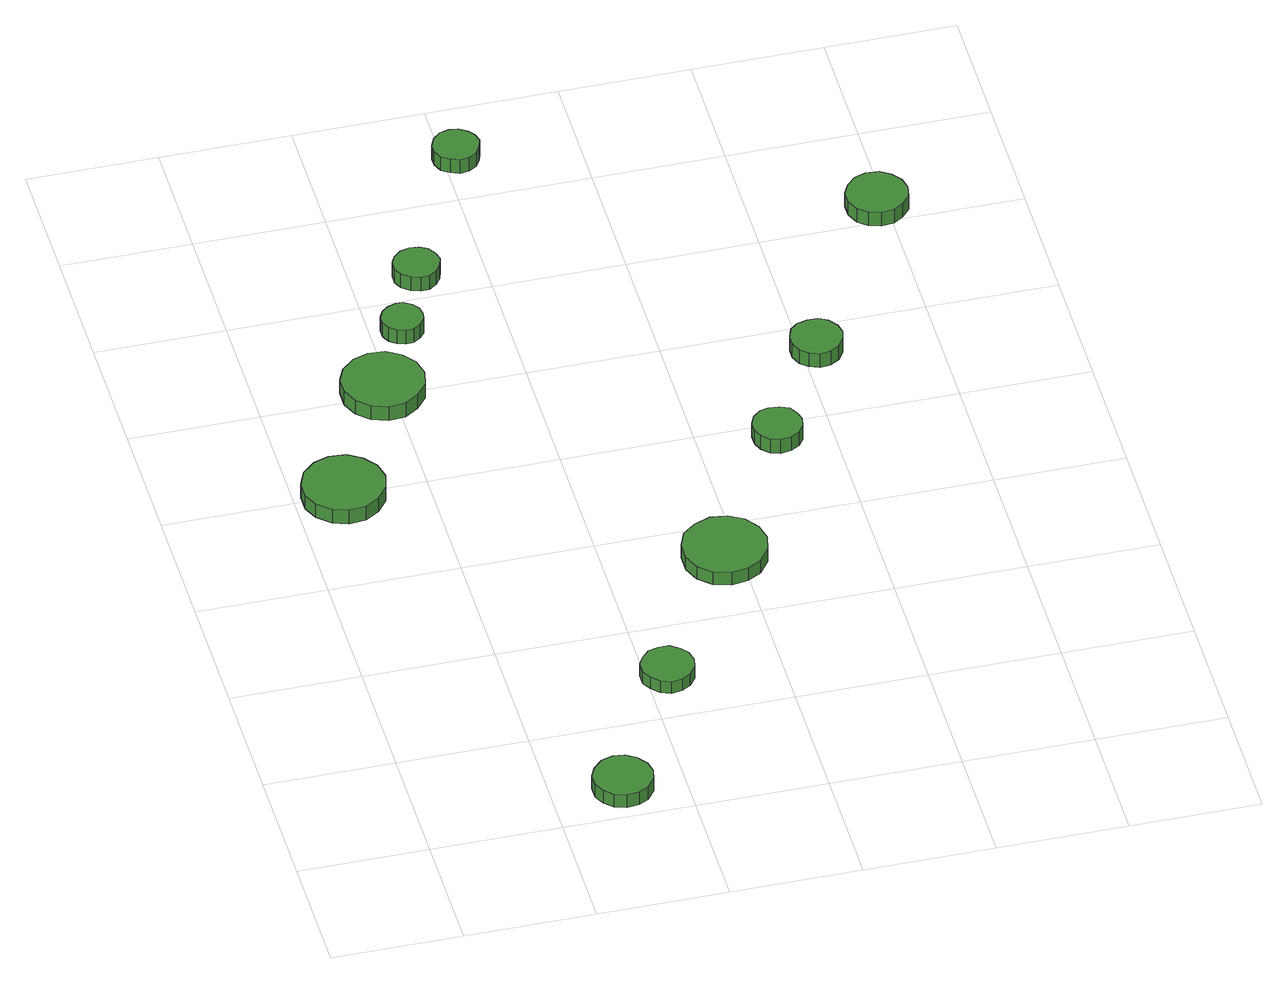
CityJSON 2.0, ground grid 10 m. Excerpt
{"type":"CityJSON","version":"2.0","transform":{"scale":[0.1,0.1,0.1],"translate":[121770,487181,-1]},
"CityObjects":{
"tree1":{"type":"SolitaryVegetationObject","attributes":{"function":"something"},"geometry":[{"type":"MultiSurface","lod":"1","boundaries":[[[0,1,2,3,4,5,6,7,8,9,10,11,12,13,14]],[[15,16,17,18,19,20,21,22,23,24,25,26,27,28,29]],[[0,29,28,1]],[[1,28,27,2]],[[2,27,26,3]],[[3,26,25,4]],[[4,25,24,5]],[[5,24,23,6]],[[6,23,22,7]],[[7,22,21,8]],[[8,21,20,9]],[[9,20,19,10]],[[10,19,18,11]],[[11,18,17,12]],[[12,17,16,13]],[[13,16,15,14]],[[14,15,29,0]]]}]},
"tree2":{"type":"SolitaryVegetationObject","attributes":{"function":"something"},"geometry":[{"type":"MultiSurface","lod":"1","boundaries":[[[30,31,32,33,34,35,36,37,38,39,40,41,42,43,44]],[[45,46,47,48,49,50,51,52,53,54,55,56,57,58,59]],[[30,59,58,31]],[[31,58,57,32]],[[32,57,56,33]],[[33,56,55,34]],[[34,55,54,35]],[[35,54,53,36]],[[36,53,52,37]],[[37,52,51,38]],[[38,51,50,39]],[[39,50,49,40]],[[40,49,48,41]],[[41,48,47,42]],[[42,47,46,43]],[[43,46,45,44]],[[44,45,59,30]]]}]},
"tree3":{"type":"SolitaryVegetationObject","attributes":{"function":"something"},"geometry":[{"type":"MultiSurface","lod":"1","boundaries":[[[60,61,62,63,64,65,66,67,68,69,70,71,72,73,74]],[[75,76,77,78,79,80,81,82,83,84,85,86,87,88,89]],[[60,89,88,61]],[[61,88,87,62]],[[62,87,86,63]],[[63,86,85,64]],[[64,85,84,65]],[[65,84,83,66]],[[66,83,82,67]],[[67,82,81,68]],[[68,81,80,69]],[[69,80,79,70]],[[70,79,78,71]],[[71,78,77,72]],[[72,77,76,73]],[[73,76,75,74]],[[74,75,89,60]]]}]},
"tree4":{"type":"SolitaryVegetationObject","attributes":{"function":"something"},"geometry":[{"type":"MultiSurface","lod":"1","boundaries":[[[90,91,92,93,94,95,96,97,98,99,100,101,102,103,104]],[[105,106,107,108,109,110,111,112,113,114,115,116,117,118,119]],[[90,119,118,91]],[[91,118,117,92]],[[92,117,116,93]],[[93,116,115,94]],[[94,115,114,95]],[[95,114,113,96]],[[96,113,112,97]],[[97,112,111,98]],[[98,111,110,99]],[[99,110,109,100]],[[100,109,108,101]],[[101,108,107,102]],[[102,107,106,103]],[[103,106,105,104]],[[104,105,119,90]]]}]},
"tree5":{"type":"SolitaryVegetationObject","attributes":{"function":"something"},"geometry":[{"type":"MultiSurface","lod":"1","boundaries":[[[120,121,122,123,124,125,126,127,128,129,130,131,132,133,134]],[[135,136,137,138,139,140,141,142,143,144,145,146,147,148,149]],[[120,149,148,121]],[[121,148,147,122]],[[122,147,146,123]],[[123,146,145,124]],[[124,145,144,125]],[[125,144,143,126]],[[126,143,142,127]],[[127,142,141,128]],[[128,141,140,129]],[[129,140,139,130]],[[130,139,138,131]],[[131,138,137,132]],[[132,137,136,133]],[[133,136,135,134]],[[134,135,149,120]]]}]},
"tree6":{"type":"SolitaryVegetationObject","attributes":{"function":"something"},"geometry":[{"type":"MultiSurface","lod":"1","boundaries":[[[150,151,152,153,154,155,156,157,158,159,160,161,162,163,164]],[[165,166,167,168,169,170,171,172,173,174,175,176,177,178,179]],[[150,179,178,151]],[[151,178,177,152]],[[152,177,176,153]],[[153,176,175,154]],[[154,175,174,155]],[[155,174,173,156]],[[156,173,172,157]],[[157,172,171,158]],[[158,171,170,159]],[[159,170,169,160]],[[160,169,168,161]],[[161,168,167,162]],[[162,167,166,163]],[[163,166,165,164]],[[164,165,179,150]]]}]},
"tree7":{"type":"SolitaryVegetationObject","attributes":{"function":"something"},"geometry":[{"type":"MultiSurface","lod":"1","boundaries":[[[180,181,182,183,184,185,186,187,188,189,190,191,192,193,194]],[[195,196,197,198,199,200,201,202,203,204,205,206,207,208,209]],[[180,209,208,181]],[[181,208,207,182]],[[182,207,206,183]],[[183,206,205,184]],[[184,205,204,185]],[[185,204,203,186]],[[186,203,202,187]],[[187,202,201,188]],[[188,201,200,189]],[[189,200,199,190]],[[190,199,198,191]],[[191,198,197,192]],[[192,197,196,193]],[[193,196,195,194]],[[194,195,209,180]]]}]},
"tree8":{"type":"SolitaryVegetationObject","attributes":{"function":"something"},"geometry":[{"type":"MultiSurface","lod":"1","boundaries":[[[210,211,212,213,214,215,216,217,218,219,220,221,222,223,224]],[[225,226,227,228,229,230,231,232,233,234,235,236,237,238,239]],[[210,239,238,211]],[[211,238,237,212]],[[212,237,236,213]],[[213,236,235,214]],[[214,235,234,215]],[[215,234,233,216]],[[216,233,232,217]],[[217,232,231,218]],[[218,231,230,219]],[[219,230,229,220]],[[220,229,228,221]],[[221,228,227,222]],[[222,227,226,223]],[[223,226,225,224]],[[224,225,239,210]]]}]},
"tree9":{"type":"SolitaryVegetationObject","attributes":{"function":"something"},"geometry":[{"type":"MultiSurface","lod":"1","boundaries":[[[240,241,242,243,244,245,246,247,248,249,250,251,252,253,254]],[[255,256,257,258,259,260,261,262,263,264,265,266,267,268,269]],[[240,269,268,241]],[[241,268,267,242]],[[242,267,266,243]],[[243,266,265,244]],[[244,265,264,245]],[[245,264,263,246]],[[246,263,262,247]],[[247,262,261,248]],[[248,261,260,249]],[[249,260,259,250]],[[250,259,258,251]],[[251,258,257,252]],[[252,257,256,253]],[[253,256,255,254]],[[254,255,269,240]]]}]},
"tree10":{"type":"SolitaryVegetationObject","attributes":{"function":"something"},"geometry":[{"type":"MultiSurface","lod":"1","boundaries":[[[270,271,272,273,274,275,276,277,278,279,280,281,282,283,284]],[[285,286,287,288,289,290,291,292,293,294,295,296,297,298,299]],[[270,299,298,271]],[[271,298,297,272]],[[272,297,296,273]],[[273,296,295,274]],[[274,295,294,275]],[[275,294,293,276]],[[276,293,292,277]],[[277,292,291,278]],[[278,291,290,279]],[[279,290,289,280]],[[280,289,288,281]],[[281,288,287,282]],[[282,287,286,283]],[[283,286,285,284]],[[284,285,299,270]]]}]},
"tree11":{"type":"SolitaryVegetationObject","attributes":{"function":"something"},"geometry":[{"type":"MultiSurface","lod":"1","boundaries":[[[300,301,302,303,304,305,306,307,308,309,310,311,312,313,314]],[[315,316,317,318,319,320,321,322,323,324,325,326,327,328,329]],[[300,329,328,301]],[[301,328,327,302]],[[302,327,326,303]],[[303,326,325,304]],[[304,325,324,305]],[[305,324,323,306]],[[306,323,322,307]],[[307,322,321,308]],[[308,321,320,309]],[[309,320,319,310]],[[310,319,318,311]],[[311,318,317,312]],[[312,317,316,313]],[[313,316,315,314]],[[314,315,329,300]]]}]}
},
"vertices":[
[68,398,19],[65,411,19],[57,421,19],[46,428,19],[33,429,19],[21,425,19],[11,416,19],[6,404,19],[6,391,19],[11,380,19],[21,371,19],[33,367,19],[46,368,19],[57,375,19],[65,385,19],[65,385,6],[57,375,6],[46,368,6],[33,367,6],[21,371,6],[11,380,6],[6,391,6],[6,404,6],[11,416,6],[21,425,6],[33,429,6],[46,428,6],[57,421,6],[65,411,6],[68,398,6],
[176,32,17],[174,41,17],[168,49,17],[160,54,17],[151,55,17],[142,52,17],[135,45,17],[131,37,17],[131,27,17],[135,19,17],[142,13,17],[151,10,17],[160,11,17],[168,15,17],[174,23,17],[174,23,5],[168,15,5],[160,11,5],[151,10,5],[142,13,5],[135,19,5],[131,27,5],[131,37,5],[135,45,5],[142,52,5],[151,55,5],[160,54,5],[168,49,5],[174,41,5],[176,32,5],
[124,502,20],[121,515,20],[113,525,20],[102,532,20],[89,533,20],[77,529,20],[67,520,20],[62,509,20],[62,496,20],[67,484,20],[77,475,20],[89,471,20],[102,472,20],[113,479,20],[121,489,20],[121,489,7],[113,479,7],[102,472,7],[89,471,7],[77,475,7],[67,484,7],[62,496,7],[62,509,7],[67,520,7],[77,529,7],[89,533,7],[102,532,7],[113,525,7],[121,515,7],[124,502,7],
[236,146,16],[234,155,16],[229,161,16],[222,166,16],[214,166,16],[206,164,16],[200,158,16],[196,151,16],[196,142,16],[200,135,16],[206,129,16],[214,126,16],[222,127,16],[229,131,16],[234,138,16],[234,138,5],[229,131,5],[222,127,5],[214,126,5],[206,129,5],[200,135,5],[196,142,5],[196,151,5],[200,158,5],[206,164,5],[214,166,5],[222,166,5],[229,161,5],[234,155,5],[236,146,5],
[139,566,20],[138,573,20],[134,578,20],[128,582,20],[122,582,20],[116,580,20],[111,576,20],[108,570,20],[108,563,20],[111,557,20],[116,553,20],[122,551,20],[128,551,20],[134,555,20],[138,560,20],[138,560,7],[134,555,7],[128,551,7],[122,551,7],[116,553,7],[111,557,7],[108,563,7],[108,570,7],[111,576,7],[116,580,7],[122,582,7],[128,582,7],[134,578,7],[138,573,7],[139,566,7],
[166,622,21],[164,629,21],[160,635,21],[154,638,21],[147,639,21],[140,637,21],[134,632,21],[131,626,21],[131,618,21],[134,612,21],[140,607,21],[147,605,21],[154,605,21],[160,609,21],[164,615,21],[164,615,8],[160,609,8],[154,605,8],[147,605,8],[140,607,8],[134,612,8],[131,618,8],[131,626,8],[134,632,8],[140,637,8],[147,639,8],[154,638,8],[160,635,8],[164,629,8],[166,622,8],
[321,265,17],[318,278,17],[310,289,17],[299,295,17],[286,297,17],[273,292,17],[263,284,17],[258,272,17],[258,258,17],[263,246,17],[273,237,17],[286,233,17],[299,235,17],[310,241,17],[318,252,17],[318,252,5],[310,241,5],[299,235,5],[286,233,5],[273,237,5],[263,246,5],[258,258,5],[258,272,5],[263,284,5],[273,292,5],[286,297,5],[299,295,5],[310,289,5],[318,278,5],[321,265,5],
[226,741,23],[224,748,23],[220,753,23],[214,757,23],[207,758,23],[200,756,23],[194,751,23],[191,744,23],[191,737,23],[194,730,23],[200,726,23],[207,723,23],[214,724,23],[220,728,23],[224,734,23],[224,734,10],[220,728,10],[214,724,10],[207,723,10],[200,726,10],[194,730,10],[191,737,10],[191,744,10],[194,751,10],[200,756,10],[207,758,10],[214,757,10],[220,753,10],[224,748,10],[226,741,10],
[378,385,19],[376,392,19],[372,399,19],[365,402,19],[357,403,19],[350,401,19],[344,396,19],[341,389,19],[341,381,19],[344,374,19],[350,368,19],[357,366,19],[365,367,19],[372,371,19],[376,377,19],[376,377,6],[372,371,6],[365,367,6],[357,366,6],[350,368,6],[344,374,6],[341,381,6],[341,389,6],[344,396,6],[350,401,6],[357,403,6],[365,402,6],[372,399,6],[376,392,6],[378,385,6],
[430,470,21],[428,478,21],[423,485,21],[416,489,21],[408,489,21],[400,487,21],[394,482,21],[391,474,21],[391,466,21],[394,458,21],[400,453,21],[408,450,21],[416,451,21],[423,455,21],[428,462,21],[428,462,8],[423,455,8],[416,451,8],[408,450,8],[400,453,8],[394,458,8],[391,466,8],[391,474,8],[394,482,8],[400,487,8],[408,489,8],[416,489,8],[423,485,8],[428,478,8],[430,470,8],
[515,612,24],[513,621,24],[507,629,24],[499,634,24],[489,635,24],[480,632,24],[473,625,24],[469,617,24],[469,607,24],[473,598,24],[480,592,24],[489,589,24],[499,590,24],[507,595,24],[513,602,24],[513,602,11],[507,595,11],[499,590,11],[489,589,11],[480,592,11],[473,598,11],[469,607,11],[469,617,11],[473,625,11],[480,632,11],[489,635,11],[499,634,11],[507,629,11],[513,621,11],[515,612,11]
]}
